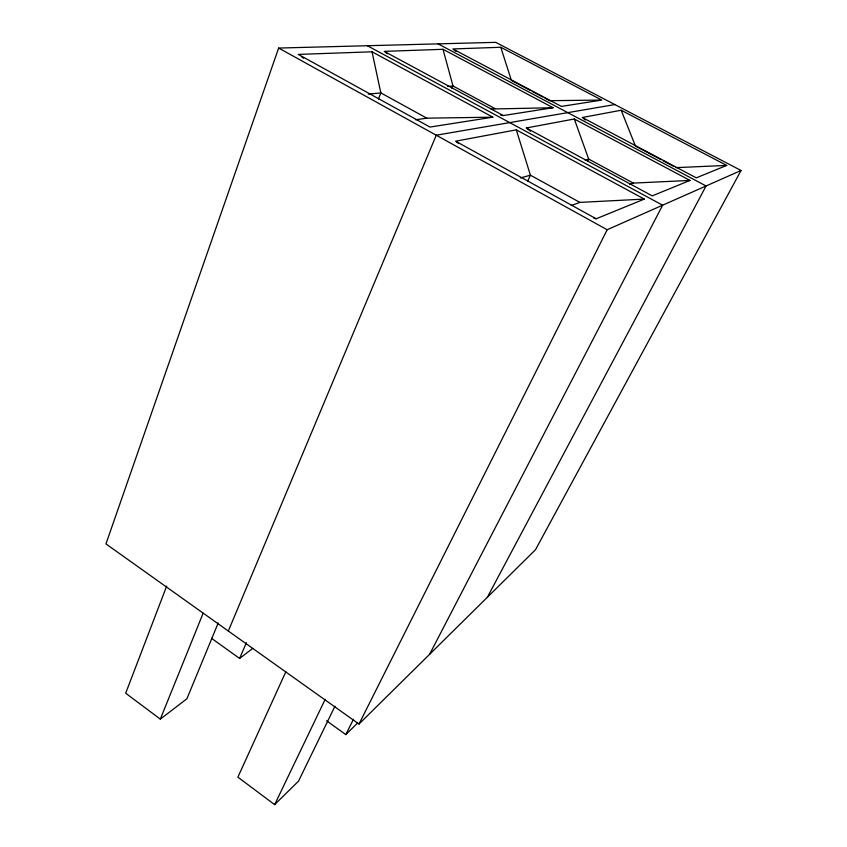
<?xml version="1.0" encoding="UTF-8"?>
<svg xmlns="http://www.w3.org/2000/svg" width="847" height="847" viewBox="0 0 847 847"><rect width="100%" height="100%" fill="white"/><g stroke="black" fill="none" stroke-linecap="round" stroke-linejoin="round"><path stroke-width="1.27" d="M278.642 48.057L105.96 543.912L358.99 724.058L535.473 549.756L741.04 170.491L495.749 42.35L278.642 48.057L607.172 229.738L741.04 170.491M166.668 586.124L125.684 693.217L160.316 719.124L186.891 698.786L218.208 622.99M378.429 99.046L380.843 92.905L372.034 51.805L298.313 54.399L429.98 127.061L492.88 117.182L372.034 51.805M160.316 719.124L203.121 613.249M451.98 88.427L453.007 85.981L443.002 49.306L384.263 51.371L503.287 115.552L553.059 107.728L443.002 49.306M228.319 631.015L436.258 135.213L614.837 104.562M211.496 638.289L239.616 658.447L246.382 642.714M285.852 671.735L237.891 777.154L274.64 804.65L298.536 781.135L334.967 706.197M527.649 181.173L530.423 175.181L516.289 129.845L455.58 141.195L596.172 218.78L644.313 199.098L516.289 129.845M274.64 804.65L325.174 699.336M587.522 161.449L588.676 159.067L574.298 119.004L526.315 127.971L530.444 131.221M326.656 720.85L345.82 734.593L353.453 719.262M358.99 724.058L607.172 229.738M429.598 654.329L662.619 205.196L367.354 45.727M487.353 597.283L706.07 185.969L438.058 43.864M345.82 734.593L357.54 723.063M239.616 658.447L252.713 648.421M574.298 119.004L689.987 180.432L652.232 195.869L526.315 127.971M726.715 165.419L696.298 177.849L582.323 117.5L621.19 110.237L726.715 165.419L676.107 167.632M571.27 205.503L579.877 202.391L644.313 199.098M629.723 184.392L633.302 183.1L689.987 180.432M520.344 177.976L530.423 175.181L579.877 202.391M585.044 160.062L588.676 159.067L633.302 183.1M415.559 119.766L426.772 118.167L492.88 117.182M491.069 109.019L553.059 107.728M368.276 94.102L380.843 92.905L426.772 118.167M447.745 86.489L453.007 85.981L494.775 108.49M500.778 47.263L452.88 48.957L561.402 106.415L601.762 100.073L500.778 47.263L511.387 80.391L529.947 90.227M600.459 100.094L549.671 100.677L545.034 98.22M500.715 115.16L503.287 115.552M593.694 218.134L596.172 218.78M532.265 91.455L542.715 96.981M661.009 159.638L635.462 146.108L621.19 110.237M663.328 160.866L673.788 166.404M301.49 56.728L303.607 58.274M456.628 141.978L458.725 143.535M385.3 52.165L387.375 53.763M453.886 49.761L455.908 51.371M583.339 118.336L585.362 119.999"/></g></svg>
